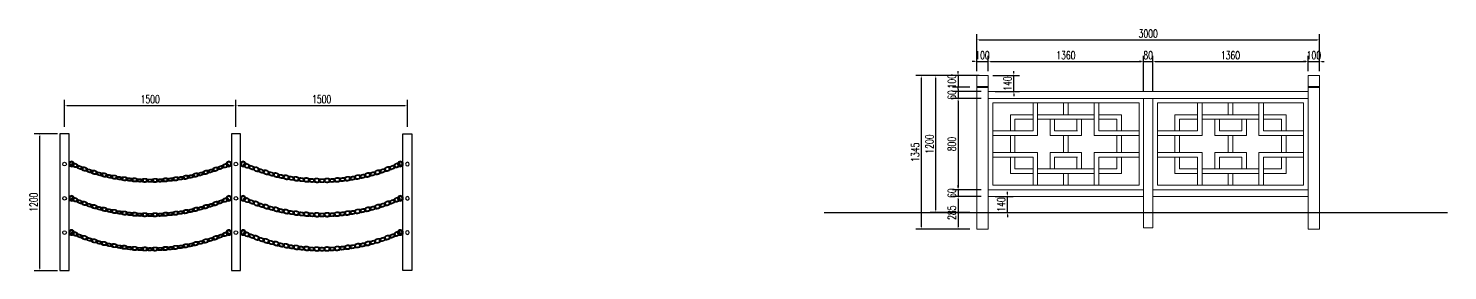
# Model space of a CAD drawing. Header units: millimetres. Extents: x -1905078 to 890385, y 1304549 to 3975677.
# Drawn here: x -1199243 to -1186825, y 1511749 to 1513873 of the extents above; entities that cross this region are included whole.
import ezdxf

# ---------------------------------------------------------------- set-up
doc = ezdxf.new("R2010")
doc.units = ezdxf.units.MM
doc.header["$LTSCALE"] = 1000
doc.layers.get('0').update_dxf_attribs({"linetype": 'CONTINUOUS'})
doc.layers.get('DEFPOINTS').update_dxf_attribs({"linetype": 'CONTINUOUS'})
for name, color, linetype in [('PUB_DIM', 3, 'CONTINUOUS'), ('W-MOUNTING固定方式', 5, 'CONTINUOUS'), ('W-PLASTIC_RAILINGS塑木栏杆', 6, 'CONTINUOUS'), ('W-STEEL_KEEL钢龙骨', 5, 'CONTINUOUS'), ('景-通用-文字', 7, 'CONTINUOUS')]:
    doc.layers.add(name, color=color, linetype=linetype)
doc.styles.add('STANDARD_T3', font='simplex.shx', dxfattribs={"width": 0.7, "bigfont": 'gbcbig.shx'})
doc.dimstyles.new('W&&20', dxfattribs={"dimtxt": 70, "dimasz": 20, "dimexe": 50, "dimexo": 60, "dimgap": 20, "dimtad": 1, "dimdec": 0, "dimzin": 0, "dimdsep": 46, "dimtxsty": 'STANDARD_T3', "dimcen": 0.09, "dimclrd": 1, "dimclre": 1, "dimclrt": 7, "dimazin": 2, "dimtfac": 1, "dimtdec": 0, "dimtix": 1, "dimtmove": 2, "dimatfit": 3, "dimfxl": 100, "dimtolj": 1, "dimtzin": 0, "dimarcsym": 0})

# ---------------------------------------------------------------- blocks, each defined once
blk = doc.blocks.new('*U352')
at = {"layer": 'W-PLASTIC_RAILINGS塑木栏杆'}
blk.add_circle((0, 0), 16, dxfattribs=at)
blk = doc.blocks.new('*U354')
at = {"layer": 'W-STEEL_KEEL钢龙骨', "color": 0, "linetype": 'ByBlock', "lineweight": -2, "transparency": 16777216}
for p in [(0, 0), (0, -300), (0, -600)]:
    blk.add_blockref('*U352', p, dxfattribs=at)
blk = doc.blocks.new('*U356')
at = {"layer": 'W-PLASTIC_RAILINGS塑木栏杆'}
blk.add_circle((0, 0), 16, dxfattribs=at)
blk = doc.blocks.new('*U355')
at = {"layer": 'W-STEEL_KEEL钢龙骨', "color": 0, "linetype": 'ByBlock', "lineweight": -2, "transparency": 16777216}
for p in [(0, 0), (0, -300), (0, -600)]:
    blk.add_blockref('*U356', p, dxfattribs=at)
blk = doc.blocks.new('*U97')
at = {"layer": 'W-PLASTIC_RAILINGS塑木栏杆'}
for centre, ratio in [((42, 4), 0.5), ((88, 3), 0.36)]:
    blk.add_ellipse(centre, major_axis=(-25, -0.9), ratio=ratio, dxfattribs=at)
for points, knots in [([(12, 2), (12, 2), (12, 1), (12, -1), (13, -1), (13, -3), (14, -3), (15, -5), (15, -5), (17, -7), (18, -8), (20, -9), (22, -10), (24, -11), (26, -12), (29, -13), (31, -13), (36, -14), (40, -14), (46, -14), (49, -13), (55, -12), (57, -12), (61, -10), (63, -9), (66, -7), (67, -6), (69, -4), (69, -3), (71, -1), (71, -1), (72, 1), (72, 2), (72, 4), (72, 5), (72, 7), (71, 8), (71, 9), (70, 10), (69, 12), (69, 12), (68, 14), (67, 14), (65, 16), (63, 17), (60, 18), (58, 19), (54, 20), (52, 20), (48, 21), (46, 21), (41, 21), (38, 21), (32, 20), (29, 19), (25, 18), (23, 17), (19, 15), (18, 14), (16, 12), (15, 11), (14, 9), (13, 8), (13, 7), (12, 6), (12, 4), (12, 3), (12, 2)], [0, 0, 0, 0, 0.102829, 0.102829, 0.205657, 0.205657, 0.308486, 0.308486, 0.411315, 0.411315, 0.609645, 0.609645, 0.807975, 0.807975, 1.006305, 1.006305, 1.204635, 1.204635, 1.603471, 1.603471, 1.932767, 1.932767, 2.204502, 2.204502, 2.476238, 2.476238, 2.650671, 2.650671, 2.825104, 2.825104, 2.948002, 2.948002, 3.070899, 3.070899, 3.193796, 3.193796, 3.316694, 3.316694, 3.439591, 3.439591, 3.562488, 3.562488, 3.685386, 3.685386, 3.917644, 3.917644, 4.149902, 4.149902, 4.38216, 4.38216, 4.614418, 4.614418, 4.96706, 4.96706, 5.255604, 5.255604, 5.544148, 5.544148, 5.732803, 5.732803, 5.921458, 5.921458, 6.048535, 6.048535, 6.175611, 6.175611, 6.283185, 6.283185, 6.283185, 6.283185]), ([(58, 2), (58, 1), (59, 1), (59, 0), (59, -1), (60, -2), (60, -2), (61, -3), (61, -4), (62, -5), (62, -5), (63, -6), (64, -6), (66, -7), (67, -8), (70, -9), (71, -9), (73, -10), (75, -10), (79, -11), (82, -11), (87, -11), (90, -11), (96, -10), (99, -10), (103, -9), (105, -8), (108, -7), (110, -7), (112, -6), (113, -5), (114, -4), (115, -3), (116, -2), (117, -2), (117, 0), (118, 0), (118, 2), (118, 2), (118, 3), (118, 4), (118, 5), (118, 6), (118, 7), (118, 8), (117, 9), (117, 9), (116, 10), (116, 10), (115, 11), (114, 11), (113, 12), (112, 13), (111, 14), (110, 14), (108, 15), (107, 15), (104, 16), (102, 16), (97, 17), (95, 17), (90, 17), (87, 17), (82, 17), (80, 16), (76, 16), (73, 15), (70, 14), (69, 14), (66, 12), (65, 12), (63, 11), (62, 10), (61, 9), (61, 8), (60, 7), (59, 7), (59, 5), (59, 5), (58, 3), (58, 3), (58, 2)], [0, 0, 0, 0, 0.081477, 0.081477, 0.162955, 0.162955, 0.244432, 0.244432, 0.32591, 0.32591, 0.407387, 0.407387, 0.574175, 0.574175, 0.740963, 0.740963, 0.907751, 0.907751, 1.074539, 1.074539, 1.4055, 1.4055, 1.736462, 1.736462, 2.067424, 2.067424, 2.284919, 2.284919, 2.502414, 2.502414, 2.649817, 2.649817, 2.797221, 2.797221, 2.897817, 2.897817, 2.998414, 2.998414, 3.079674, 3.079674, 3.160935, 3.160935, 3.242195, 3.242195, 3.323456, 3.323456, 3.404716, 3.404716, 3.485976, 3.485976, 3.567237, 3.567237, 3.711329, 3.711329, 3.855422, 3.855422, 3.999514, 3.999514, 4.275085, 4.275085, 4.550656, 4.550656, 4.826228, 4.826228, 5.098712, 5.098712, 5.371196, 5.371196, 5.563616, 5.563616, 5.756035, 5.756035, 5.885762, 5.885762, 6.015489, 6.015489, 6.105887, 6.105887, 6.196285, 6.196285, 6.283185, 6.283185, 6.283185, 6.283185])]:
    blk.add_open_spline(points, degree=3, knots=knots, dxfattribs=at)
blk = doc.blocks.new('*U99')
at = {"layer": 'W-PLASTIC_RAILINGS塑木栏杆', "color": 0, "linetype": 'ByBlock', "lineweight": -2, "rotation": 0.7100762285607656}
blk.add_blockref('*U97', (-12, -3), dxfattribs=at)
blk = doc.blocks.new('*U100')
at = {"layer": '景-通用-文字', "color": 0, "linetype": 'ByBlock', "lineweight": -2, "transparency": 16777216}
for p, rotation in [((-1371, 5), 336.131947261284), ((-141, -51), 18.6168923164887), ((-1288, -29), 339.1665861937985), ((-1203, -59), 342.201225126313), ((-1117, -84), 345.2358640588275), ((-1029, -104), 348.2705029913419), ((-941, -120), 351.3051419238564), ((-851, -132), 354.3397808563712), ((-762, -138), 357.3744197888861), ((-672, -140), 0.4090587214010987), ((-582, -137), 3.443697653915448), ((-492, -129), 6.478336586430031), ((-403, -117), 9.512975518944668), ((-315, -99), 12.54761445145926), ((-227, -77), 15.58225338397398)]:
    blk.add_blockref('*U99', p, dxfattribs=dict(at, rotation=rotation))
blk = doc.blocks.new('LT')
at = {"layer": 'W-PLASTIC_RAILINGS塑木栏杆'}
blk.add_ellipse((-28, -10), major_axis=(-23.6, -8.3), ratio=0.5, dxfattribs=at)
blk.add_open_spline([(-57, -20), (-56, -21), (-56, -21), (-55, -23), (-55, -23), (-54, -24), (-53, -25), (-52, -26), (-51, -26), (-49, -27), (-48, -28), (-45, -29), (-44, -29), (-41, -29), (-39, -29), (-36, -29), (-34, -29), (-29, -28), (-25, -27), (-19, -25), (-16, -24), (-11, -21), (-10, -20), (-6, -17), (-5, -15), (-2, -13), (-2, -12), (-1, -9), (0, -8), (0, -6), (1, -5), (1, -3), (1, -2), (0, -1), (0, 0), (-1, 2), (-1, 3), (-2, 4), (-3, 5), (-5, 6), (-5, 6), (-7, 7), (-8, 8), (-10, 9), (-12, 9), (-16, 9), (-17, 9), (-21, 9), (-23, 9), (-27, 8), (-30, 8), (-35, 6), (-38, 5), (-43, 3), (-45, 1), (-49, -2), (-51, -3), (-53, -6), (-54, -7), (-56, -9), (-56, -11), (-57, -13), (-57, -14), (-57, -16), (-57, -17), (-57, -18), (-57, -19), (-57, -20)], degree=3, knots=[0, 0, 0, 0, 0.102829, 0.102829, 0.205657, 0.205657, 0.308486, 0.308486, 0.411315, 0.411315, 0.609645, 0.609645, 0.807975, 0.807975, 1.006305, 1.006305, 1.204635, 1.204635, 1.603471, 1.603471, 1.932767, 1.932767, 2.204502, 2.204502, 2.476238, 2.476238, 2.650671, 2.650671, 2.825104, 2.825104, 2.948002, 2.948002, 3.070899, 3.070899, 3.193796, 3.193796, 3.316694, 3.316694, 3.439591, 3.439591, 3.562488, 3.562488, 3.685386, 3.685386, 3.917644, 3.917644, 4.149902, 4.149902, 4.38216, 4.38216, 4.614418, 4.614418, 4.96706, 4.96706, 5.255604, 5.255604, 5.544148, 5.544148, 5.732803, 5.732803, 5.921458, 5.921458, 6.048535, 6.048535, 6.175611, 6.175611, 6.283185, 6.283185, 6.283185, 6.283185], dxfattribs=at)
at = {"layer": '景-通用-文字'}
blk.add_blockref('*U100', (0, 0), dxfattribs=at)
blk = doc.blocks.new('*U358')
at = {"layer": 'W-PLASTIC_RAILINGS塑木栏杆'}
blk.add_circle((0, 0), 16, dxfattribs=at)
blk = doc.blocks.new('*U357')
at = {"layer": 'W-STEEL_KEEL钢龙骨', "color": 0, "linetype": 'ByBlock', "lineweight": -2, "transparency": 16777216}
for p in [(0, 0), (0, -300), (0, -600)]:
    blk.add_blockref('*U358', p, dxfattribs=at)
blk = doc.blocks.new('*D362')
at = {"layer": 'DEFPOINTS', "color": 0, "transparency": 16777216}
for p in [(-1197427, 1513197), (-1198927, 1512949), (-1197427, 1512949)]:
    blk.add_point(p, dxfattribs=at)
at = {"layer": 'W-PLASTIC_RAILINGS塑木栏杆', "color": 1, "lineweight": -2, "transparency": 16777216}
for p, q in [((-1198927, 1513009), (-1198927, 1513247)), ((-1198907, 1513197), (-1197447, 1513197)), ((-1197427, 1513009), (-1197427, 1513247))]:
    blk.add_line(p, q, dxfattribs=at)
at = {"layer": 'W-PLASTIC_RAILINGS塑木栏杆', "color": 1, "transparency": 16777216}
for points in [[(-1198907, 1513200), (-1198907, 1513194), (-1198927, 1513197)], [(-1197447, 1513200), (-1197447, 1513194), (-1197427, 1513197)]]:
    blk.add_solid(points, dxfattribs=at)
at = {"layer": 'W-PLASTIC_RAILINGS塑木栏杆', "color": 7, "transparency": 16777216, "insert": (-1198177, 1513252), "char_height": 70, "attachment_point": 5, "style": 'STANDARD_T3'}
blk.add_mtext('\\A1;1500', dxfattribs=at)
blk = doc.blocks.new('*D363')
at = {"layer": 'DEFPOINTS', "color": 0, "transparency": 16777216}
for p in [(-1195927, 1513197), (-1197427, 1512949), (-1195927, 1512949)]:
    blk.add_point(p, dxfattribs=at)
at = {"layer": 'W-PLASTIC_RAILINGS塑木栏杆', "color": 1, "lineweight": -2, "transparency": 16777216}
for p, q in [((-1197427, 1513009), (-1197427, 1513247)), ((-1197407, 1513197), (-1195947, 1513197)), ((-1195927, 1513009), (-1195927, 1513247))]:
    blk.add_line(p, q, dxfattribs=at)
at = {"layer": 'W-PLASTIC_RAILINGS塑木栏杆', "color": 1, "transparency": 16777216}
for points in [[(-1197407, 1513200), (-1197407, 1513194), (-1197427, 1513197)], [(-1195947, 1513200), (-1195947, 1513194), (-1195927, 1513197)]]:
    blk.add_solid(points, dxfattribs=at)
at = {"layer": 'W-PLASTIC_RAILINGS塑木栏杆', "color": 7, "transparency": 16777216, "insert": (-1196677, 1513252), "char_height": 70, "attachment_point": 5, "style": 'STANDARD_T3'}
blk.add_mtext('\\A1;1500', dxfattribs=at)
blk = doc.blocks.new('*D364')
at = {"layer": 'DEFPOINTS', "color": 0, "transparency": 16777216}
for p in [(-1199142, 1512949), (-1198927, 1512949), (-1198927, 1511749)]:
    blk.add_point(p, dxfattribs=at)
at = {"layer": 'W-PLASTIC_RAILINGS塑木栏杆', "color": 1, "lineweight": -2, "transparency": 16777216}
for p, q in [((-1198987, 1512949), (-1199192, 1512949)), ((-1199142, 1511769), (-1199142, 1512929)), ((-1198987, 1511749), (-1199192, 1511749))]:
    blk.add_line(p, q, dxfattribs=at)
at = {"layer": 'W-PLASTIC_RAILINGS塑木栏杆', "color": 1, "transparency": 16777216}
for points in [[(-1199145, 1512929), (-1199139, 1512929), (-1199142, 1512949)], [(-1199145, 1511769), (-1199139, 1511769), (-1199142, 1511749)]]:
    blk.add_solid(points, dxfattribs=at)
at = {"layer": 'W-PLASTIC_RAILINGS塑木栏杆', "color": 7, "transparency": 16777216, "insert": (-1199197, 1512349), "char_height": 70, "attachment_point": 5, "rotation": 90, "style": 'STANDARD_T3'}
blk.add_mtext('\\A1;1200', dxfattribs=at)
blk = doc.blocks.new('*D564')
at = {"color": 1, "lineweight": -2, "ltscale": 100, "transparency": 16777216}
for p, q in [((-1190945, 1513519), (-1190945, 1513822)), ((-1190925, 1513772), (-1187965, 1513772)), ((-1187945, 1513499), (-1187945, 1513822))]:
    blk.add_line(p, q, dxfattribs=at)
at = {"color": 1, "ltscale": 100, "transparency": 16777216}
for points in [[(-1190925, 1513776), (-1190925, 1513769), (-1190945, 1513772)], [(-1187965, 1513776), (-1187965, 1513769), (-1187945, 1513772)]]:
    blk.add_solid(points, dxfattribs=at)
at = {"layer": 'DEFPOINTS', "color": 0, "ltscale": 100, "transparency": 16777216}
for p in [(-1187945, 1513772), (-1190945, 1513459), (-1187945, 1513439)]:
    blk.add_point(p, dxfattribs=at)
at = {"color": 7, "lineweight": 0, "ltscale": 100, "transparency": 16777216, "insert": (-1189445, 1513827), "char_height": 70, "attachment_point": 5, "style": 'STANDARD_T3'}
blk.add_mtext('\\A1;3000', dxfattribs=at)
blk = doc.blocks.new('*D565')
at = {"color": 1, "lineweight": -2, "ltscale": 100, "transparency": 16777216}
for p, q in [((-1190845, 1513499), (-1190845, 1513632)), ((-1190825, 1513582), (-1189505, 1513582)), ((-1189485, 1513359), (-1189485, 1513632))]:
    blk.add_line(p, q, dxfattribs=at)
at = {"color": 1, "ltscale": 100, "transparency": 16777216}
for points in [[(-1190825, 1513585), (-1190825, 1513578), (-1190845, 1513582)], [(-1189505, 1513585), (-1189505, 1513578), (-1189485, 1513582)]]:
    blk.add_solid(points, dxfattribs=at)
at = {"layer": 'DEFPOINTS', "color": 0, "ltscale": 100, "transparency": 16777216}
for p in [(-1189485, 1513582), (-1190845, 1513439), (-1189485, 1513299)]:
    blk.add_point(p, dxfattribs=at)
at = {"color": 7, "lineweight": 0, "ltscale": 100, "transparency": 16777216, "insert": (-1190165, 1513637), "char_height": 70, "attachment_point": 5, "style": 'STANDARD_T3'}
blk.add_mtext('\\A1;1360', dxfattribs=at)
blk = doc.blocks.new('*D566')
at = {"color": 1, "lineweight": -2, "ltscale": 100, "transparency": 16777216}
for p, q in [((-1189405, 1513359), (-1189405, 1513632)), ((-1189385, 1513582), (-1188065, 1513582)), ((-1188045, 1513499), (-1188045, 1513632))]:
    blk.add_line(p, q, dxfattribs=at)
at = {"color": 1, "ltscale": 100, "transparency": 16777216}
for points in [[(-1189385, 1513585), (-1189385, 1513578), (-1189405, 1513582)], [(-1188065, 1513585), (-1188065, 1513578), (-1188045, 1513582)]]:
    blk.add_solid(points, dxfattribs=at)
at = {"layer": 'DEFPOINTS', "color": 0, "ltscale": 100, "transparency": 16777216}
for p in [(-1188045, 1513582), (-1188045, 1513439), (-1189405, 1513299)]:
    blk.add_point(p, dxfattribs=at)
at = {"color": 7, "lineweight": 0, "ltscale": 100, "transparency": 16777216, "insert": (-1188725, 1513637), "char_height": 70, "attachment_point": 5, "style": 'STANDARD_T3'}
blk.add_mtext('\\A1;1360', dxfattribs=at)
blk = doc.blocks.new('*D567')
at = {"color": 1, "lineweight": -2, "ltscale": 100, "transparency": 16777216}
for p, q in [((-1190985, 1513459), (-1191158, 1513459)), ((-1191108, 1513479), (-1191108, 1513499)), ((-1191108, 1513459), (-1191108, 1513359)), ((-1191005, 1513359), (-1191158, 1513359)), ((-1191108, 1513339), (-1191108, 1513319))]:
    blk.add_line(p, q, dxfattribs=at)
at = {"color": 1, "ltscale": 100, "transparency": 16777216}
for points in [[(-1191112, 1513479), (-1191105, 1513479), (-1191108, 1513459)], [(-1191112, 1513339), (-1191105, 1513339), (-1191108, 1513359)]]:
    blk.add_solid(points, dxfattribs=at)
at = {"layer": 'DEFPOINTS', "color": 0, "ltscale": 100, "transparency": 16777216}
for p in [(-1190925, 1513459), (-1191108, 1513359), (-1190945, 1513359)]:
    blk.add_point(p, dxfattribs=at)
at = {"color": 7, "lineweight": 0, "ltscale": 100, "transparency": 16777216, "insert": (-1191163, 1513409), "char_height": 70, "attachment_point": 5, "rotation": 90, "style": 'STANDARD_T3'}
blk.add_mtext('\\A1;100', dxfattribs=at)
blk = doc.blocks.new('*D575')
at = {"color": 1, "lineweight": -2, "ltscale": 100, "transparency": 16777216}
for p, q in [((-1190905, 1513319), (-1191158, 1513319)), ((-1191108, 1513339), (-1191108, 1513359)), ((-1191108, 1513319), (-1191108, 1513259)), ((-1190905, 1513259), (-1191158, 1513259)), ((-1191108, 1513239), (-1191108, 1513219))]:
    blk.add_line(p, q, dxfattribs=at)
at = {"color": 1, "ltscale": 100, "transparency": 16777216}
for points in [[(-1191112, 1513339), (-1191105, 1513339), (-1191108, 1513319)], [(-1191112, 1513239), (-1191105, 1513239), (-1191108, 1513259)]]:
    blk.add_solid(points, dxfattribs=at)
at = {"layer": 'DEFPOINTS', "color": 0, "ltscale": 100, "transparency": 16777216}
for p in [(-1190845, 1513319), (-1191108, 1513259), (-1190845, 1513259)]:
    blk.add_point(p, dxfattribs=at)
at = {"color": 7, "lineweight": 0, "ltscale": 100, "transparency": 16777216, "insert": (-1191163, 1513289), "char_height": 70, "attachment_point": 5, "rotation": 90, "style": 'STANDARD_T3'}
blk.add_mtext('\\A1;60', dxfattribs=at)
blk = doc.blocks.new('*D576')
at = {"color": 1, "lineweight": -2, "ltscale": 100, "transparency": 16777216}
for p, q in [((-1190905, 1513259), (-1191158, 1513259)), ((-1191108, 1513239), (-1191108, 1512479)), ((-1190905, 1512459), (-1191158, 1512459))]:
    blk.add_line(p, q, dxfattribs=at)
at = {"color": 1, "ltscale": 100, "transparency": 16777216}
for points in [[(-1191112, 1513239), (-1191105, 1513239), (-1191108, 1513259)], [(-1191112, 1512479), (-1191105, 1512479), (-1191108, 1512459)]]:
    blk.add_solid(points, dxfattribs=at)
at = {"layer": 'DEFPOINTS', "color": 0, "ltscale": 100, "transparency": 16777216}
for p in [(-1190845, 1513259), (-1191108, 1512459), (-1190845, 1512459)]:
    blk.add_point(p, dxfattribs=at)
at = {"color": 7, "lineweight": 0, "ltscale": 100, "transparency": 16777216, "insert": (-1191163, 1512859), "char_height": 70, "attachment_point": 5, "rotation": 90, "style": 'STANDARD_T3'}
blk.add_mtext('\\A1;800', dxfattribs=at)
blk = doc.blocks.new('*D577')
at = {"color": 1, "lineweight": -2, "ltscale": 100, "transparency": 16777216}
for p, q in [((-1190905, 1512459), (-1191158, 1512459)), ((-1191108, 1512479), (-1191108, 1512499)), ((-1191108, 1512459), (-1191108, 1512399)), ((-1190905, 1512399), (-1191158, 1512399)), ((-1191108, 1512379), (-1191108, 1512359))]:
    blk.add_line(p, q, dxfattribs=at)
at = {"color": 1, "ltscale": 100, "transparency": 16777216}
for points in [[(-1191112, 1512479), (-1191105, 1512479), (-1191108, 1512459)], [(-1191112, 1512379), (-1191105, 1512379), (-1191108, 1512399)]]:
    blk.add_solid(points, dxfattribs=at)
at = {"layer": 'DEFPOINTS', "color": 0, "ltscale": 100, "transparency": 16777216}
for p in [(-1190845, 1512459), (-1191108, 1512399), (-1190845, 1512399)]:
    blk.add_point(p, dxfattribs=at)
at = {"color": 7, "lineweight": 0, "ltscale": 100, "transparency": 16777216, "insert": (-1191163, 1512429), "char_height": 70, "attachment_point": 5, "rotation": 90, "style": 'STANDARD_T3'}
blk.add_mtext('\\A1;60', dxfattribs=at)
blk = doc.blocks.new('*D568')
at = {"color": 1, "lineweight": -2, "ltscale": 100, "transparency": 16777216}
for p, q in [((-1190965, 1513582), (-1190985, 1513582)), ((-1190945, 1513499), (-1190945, 1513632)), ((-1190945, 1513582), (-1190845, 1513582)), ((-1190845, 1513499), (-1190845, 1513632)), ((-1190825, 1513582), (-1190805, 1513582))]:
    blk.add_line(p, q, dxfattribs=at)
at = {"color": 1, "ltscale": 100, "transparency": 16777216}
for points in [[(-1190965, 1513585), (-1190965, 1513578), (-1190945, 1513582)], [(-1190825, 1513585), (-1190825, 1513578), (-1190845, 1513582)]]:
    blk.add_solid(points, dxfattribs=at)
at = {"layer": 'DEFPOINTS', "color": 0, "ltscale": 100, "transparency": 16777216}
for p in [(-1190845, 1513582), (-1190945, 1513439), (-1190845, 1513439)]:
    blk.add_point(p, dxfattribs=at)
at = {"color": 7, "lineweight": 0, "ltscale": 100, "transparency": 16777216, "insert": (-1190895, 1513637), "char_height": 70, "attachment_point": 5, "style": 'STANDARD_T3'}
blk.add_mtext('\\A1;100', dxfattribs=at)
blk = doc.blocks.new('*D578')
at = {"color": 1, "lineweight": -2, "ltscale": 100, "transparency": 16777216}
for p, q in [((-1189505, 1513582), (-1189525, 1513582)), ((-1189485, 1513319), (-1189485, 1513632)), ((-1189485, 1513582), (-1189405, 1513582)), ((-1189405, 1513319), (-1189405, 1513632)), ((-1189385, 1513582), (-1189365, 1513582))]:
    blk.add_line(p, q, dxfattribs=at)
at = {"color": 1, "ltscale": 100, "transparency": 16777216}
for points in [[(-1189505, 1513585), (-1189505, 1513578), (-1189485, 1513582)], [(-1189385, 1513585), (-1189385, 1513578), (-1189405, 1513582)]]:
    blk.add_solid(points, dxfattribs=at)
at = {"layer": 'DEFPOINTS', "color": 0, "ltscale": 100, "transparency": 16777216}
for p in [(-1189405, 1513582), (-1189485, 1513259), (-1189405, 1513259)]:
    blk.add_point(p, dxfattribs=at)
at = {"color": 7, "lineweight": 0, "ltscale": 100, "transparency": 16777216, "insert": (-1189445, 1513637), "char_height": 70, "attachment_point": 5, "style": 'STANDARD_T3'}
blk.add_mtext('\\A1;80', dxfattribs=at)
blk = doc.blocks.new('*D569')
at = {"color": 1, "lineweight": -2, "ltscale": 100, "transparency": 16777216}
for p, q in [((-1188065, 1513582), (-1188085, 1513582)), ((-1188045, 1513499), (-1188045, 1513632)), ((-1188045, 1513582), (-1187945, 1513582)), ((-1187945, 1513499), (-1187945, 1513632)), ((-1187925, 1513582), (-1187905, 1513582))]:
    blk.add_line(p, q, dxfattribs=at)
at = {"color": 1, "ltscale": 100, "transparency": 16777216}
for points in [[(-1188065, 1513585), (-1188065, 1513578), (-1188045, 1513582)], [(-1187925, 1513585), (-1187925, 1513578), (-1187945, 1513582)]]:
    blk.add_solid(points, dxfattribs=at)
at = {"layer": 'DEFPOINTS', "color": 0, "ltscale": 100, "transparency": 16777216}
for p in [(-1187945, 1513582), (-1188045, 1513439), (-1187945, 1513439)]:
    blk.add_point(p, dxfattribs=at)
at = {"color": 7, "lineweight": 0, "ltscale": 100, "transparency": 16777216, "insert": (-1187995, 1513637), "char_height": 70, "attachment_point": 5, "style": 'STANDARD_T3'}
blk.add_mtext('\\A1;100', dxfattribs=at)
blk = doc.blocks.new('*D570')
at = {"layer": 'DEFPOINTS', "color": 0, "ltscale": 100, "transparency": 16777216}
for p in [(-1191303, 1513459), (-1190945, 1513459), (-1190945, 1512259)]:
    blk.add_point(p, dxfattribs=at)
at = {"layer": 'PUB_DIM', "color": 1, "lineweight": -2, "ltscale": 100, "transparency": 16777216}
for p, q in [((-1191005, 1513459), (-1191353, 1513459)), ((-1191303, 1512279), (-1191303, 1513439)), ((-1191005, 1512259), (-1191353, 1512259))]:
    blk.add_line(p, q, dxfattribs=at)
at = {"layer": 'PUB_DIM', "color": 1, "ltscale": 100, "transparency": 16777216}
for points in [[(-1191306, 1513439), (-1191300, 1513439), (-1191303, 1513459)], [(-1191306, 1512279), (-1191300, 1512279), (-1191303, 1512259)]]:
    blk.add_solid(points, dxfattribs=at)
at = {"layer": 'PUB_DIM', "color": 7, "lineweight": 0, "ltscale": 100, "transparency": 16777216, "insert": (-1191358, 1512859), "char_height": 70, "attachment_point": 5, "rotation": 90, "style": 'STANDARD_T3'}
blk.add_mtext('\\A1;1200', dxfattribs=at)
blk = doc.blocks.new('*D571')
at = {"layer": 'DEFPOINTS', "color": 0, "ltscale": 100, "transparency": 16777216}
for p in [(-1191429, 1513459), (-1190865, 1513459), (-1190945, 1512114)]:
    blk.add_point(p, dxfattribs=at)
at = {"layer": 'PUB_DIM', "color": 1, "lineweight": -2, "ltscale": 100, "transparency": 16777216}
for p, q in [((-1190925, 1513459), (-1191479, 1513459)), ((-1191429, 1512134), (-1191429, 1513439)), ((-1191005, 1512114), (-1191479, 1512114))]:
    blk.add_line(p, q, dxfattribs=at)
at = {"layer": 'PUB_DIM', "color": 1, "ltscale": 100, "transparency": 16777216}
for points in [[(-1191432, 1513439), (-1191426, 1513439), (-1191429, 1513459)], [(-1191432, 1512134), (-1191426, 1512134), (-1191429, 1512114)]]:
    blk.add_solid(points, dxfattribs=at)
at = {"layer": 'PUB_DIM', "color": 7, "lineweight": 0, "ltscale": 100, "transparency": 16777216, "insert": (-1191484, 1512787), "char_height": 70, "attachment_point": 5, "rotation": 90, "style": 'STANDARD_T3'}
blk.add_mtext('\\A1;1345', dxfattribs=at)
blk = doc.blocks.new('*D572')
at = {"layer": 'DEFPOINTS', "color": 0, "ltscale": 100, "transparency": 16777216}
for p in [(-1190845, 1512399), (-1191108, 1512114), (-1190945, 1512114)]:
    blk.add_point(p, dxfattribs=at)
at = {"layer": 'PUB_DIM', "color": 1, "lineweight": -2, "ltscale": 100, "transparency": 16777216}
for p, q in [((-1190905, 1512399), (-1191158, 1512399)), ((-1191108, 1512379), (-1191108, 1512134)), ((-1191005, 1512114), (-1191158, 1512114))]:
    blk.add_line(p, q, dxfattribs=at)
at = {"layer": 'PUB_DIM', "color": 1, "ltscale": 100, "transparency": 16777216}
for points in [[(-1191112, 1512379), (-1191105, 1512379), (-1191108, 1512399)], [(-1191112, 1512134), (-1191105, 1512134), (-1191108, 1512114)]]:
    blk.add_solid(points, dxfattribs=at)
at = {"layer": 'PUB_DIM', "color": 7, "lineweight": 0, "ltscale": 100, "transparency": 16777216, "insert": (-1191163, 1512257), "char_height": 70, "attachment_point": 5, "rotation": 90, "style": 'STANDARD_T3'}
blk.add_mtext('\\A1;285', dxfattribs=at)
blk = doc.blocks.new('*D573')
at = {"color": 1, "lineweight": -2, "ltscale": 100, "transparency": 16777216}
for p, q in [((-1190805, 1513459), (-1190570, 1513459)), ((-1190620, 1513479), (-1190620, 1513499)), ((-1190620, 1513319), (-1190620, 1513459)), ((-1190785, 1513319), (-1190570, 1513319)), ((-1190620, 1513299), (-1190620, 1513279))]:
    blk.add_line(p, q, dxfattribs=at)
at = {"color": 1, "ltscale": 100, "transparency": 16777216}
for points in [[(-1190623, 1513479), (-1190617, 1513479), (-1190620, 1513459)], [(-1190623, 1513299), (-1190617, 1513299), (-1190620, 1513319)]]:
    blk.add_solid(points, dxfattribs=at)
at = {"layer": 'DEFPOINTS', "color": 0, "ltscale": 100, "transparency": 16777216}
for p in [(-1190865, 1513459), (-1190620, 1513459), (-1190845, 1513319)]:
    blk.add_point(p, dxfattribs=at)
at = {"color": 7, "lineweight": 0, "ltscale": 100, "transparency": 16777216, "insert": (-1190675, 1513389), "char_height": 70, "attachment_point": 5, "rotation": 90, "style": 'STANDARD_T3'}
blk.add_mtext('\\A1;140', dxfattribs=at)
blk = doc.blocks.new('*D574')
at = {"layer": 'DEFPOINTS', "color": 0, "ltscale": 100, "transparency": 16777216}
for p in [(-1190845, 1512399), (-1190676, 1512399), (-1190845, 1512259)]:
    blk.add_point(p, dxfattribs=at)
at = {"layer": 'PUB_DIM', "color": 1, "lineweight": -2, "ltscale": 100, "transparency": 16777216}
for p, q in [((-1190676, 1512419), (-1190676, 1512439)), ((-1190785, 1512399), (-1190626, 1512399)), ((-1190676, 1512259), (-1190676, 1512399)), ((-1190785, 1512259), (-1190626, 1512259)), ((-1190676, 1512239), (-1190676, 1512219))]:
    blk.add_line(p, q, dxfattribs=at)
at = {"layer": 'PUB_DIM', "color": 1, "ltscale": 100, "transparency": 16777216}
for points in [[(-1190680, 1512419), (-1190673, 1512419), (-1190676, 1512399)], [(-1190680, 1512239), (-1190673, 1512239), (-1190676, 1512259)]]:
    blk.add_solid(points, dxfattribs=at)
at = {"layer": 'PUB_DIM', "color": 7, "lineweight": 0, "ltscale": 100, "transparency": 16777216, "insert": (-1190731, 1512329), "char_height": 70, "attachment_point": 5, "rotation": 90, "style": 'STANDARD_T3'}
blk.add_mtext('\\A1;140', dxfattribs=at)

msp = doc.modelspace()

# ---------------------------------------------------------------- linework, layer by layer
at = {"layer": 'W-MOUNTING固定方式'}
for p, q in [((-1198884.2, 1512697.6), (-1198886.9, 1512697.6)), ((-1198886.9, 1512697.6), (-1198886.9, 1512670.4)), ((-1198884.2, 1512670.4), (-1198886.9, 1512670.4)), ((-1198879.5, 1512690.5), (-1198879.5, 1512677.5)), ((-1197474.3, 1512690.5), (-1197474.3, 1512677.5)), ((-1197469.6, 1512697.6), (-1197466.9, 1512697.6)), ((-1197469.6, 1512670.4), (-1197466.9, 1512670.4)), ((-1197466.9, 1512697.6), (-1197466.9, 1512670.4)), ((-1197384.2, 1512697.6), (-1197386.9, 1512697.6)), ((-1197386.9, 1512697.6), (-1197386.9, 1512670.4)), ((-1197384.2, 1512670.4), (-1197386.9, 1512670.4)), ((-1197379.5, 1512690.5), (-1197379.5, 1512677.5)), ((-1195974.3, 1512690.5), (-1195974.3, 1512677.5)), ((-1195969.6, 1512697.6), (-1195966.9, 1512697.6)), ((-1195969.6, 1512670.4), (-1195966.9, 1512670.4)), ((-1195966.9, 1512697.6), (-1195966.9, 1512670.4)), ((-1198884.2, 1512396.8), (-1198886.9, 1512396.8)), ((-1198886.9, 1512396.8), (-1198886.9, 1512369.6)), ((-1198884.2, 1512369.6), (-1198886.9, 1512369.6)), ((-1198879.5, 1512389.7), (-1198879.5, 1512376.8)), ((-1197474.3, 1512389.7), (-1197474.3, 1512376.8)), ((-1197469.6, 1512396.8), (-1197466.9, 1512396.8)), ((-1197469.6, 1512369.6), (-1197466.9, 1512369.6)), ((-1197466.9, 1512396.8), (-1197466.9, 1512369.6)), ((-1197384.2, 1512396.8), (-1197386.9, 1512396.8)), ((-1197386.9, 1512396.8), (-1197386.9, 1512369.6)), ((-1197384.2, 1512369.6), (-1197386.9, 1512369.6)), ((-1197379.5, 1512389.7), (-1197379.5, 1512376.8)), ((-1195974.3, 1512389.7), (-1195974.3, 1512376.8)), ((-1195969.6, 1512396.8), (-1195966.9, 1512396.8)), ((-1195969.6, 1512369.6), (-1195966.9, 1512369.6)), ((-1195966.9, 1512396.8), (-1195966.9, 1512369.6)), ((-1198884.2, 1512096.8), (-1198886.9, 1512096.8)), ((-1198886.9, 1512096.8), (-1198886.9, 1512069.6)), ((-1198884.2, 1512069.6), (-1198886.9, 1512069.6)), ((-1198879.5, 1512089.7), (-1198879.5, 1512076.8)), ((-1197474.3, 1512089.7), (-1197474.3, 1512076.8)), ((-1197469.6, 1512096.8), (-1197466.9, 1512096.8)), ((-1197469.6, 1512069.6), (-1197466.9, 1512069.6)), ((-1197466.9, 1512096.8), (-1197466.9, 1512069.6)), ((-1197384.2, 1512096.8), (-1197386.9, 1512096.8)), ((-1197386.9, 1512096.8), (-1197386.9, 1512069.6)), ((-1197384.2, 1512069.6), (-1197386.9, 1512069.6)), ((-1197379.5, 1512089.7), (-1197379.5, 1512076.8)), ((-1195974.3, 1512089.7), (-1195974.3, 1512076.8)), ((-1195969.6, 1512096.8), (-1195966.9, 1512096.8)), ((-1195969.6, 1512069.6), (-1195966.9, 1512069.6)), ((-1195966.9, 1512096.8), (-1195966.9, 1512069.6))]:
    msp.add_line(p, q, dxfattribs=at)
for centre, radius, start, end in [((-1198864.5, 1512684), 24, 214.57241, 145.42759), ((-1198864.5, 1512684), 16.4, 203.29209, 156.70791), ((-1198864.5, 1512684), 16.4, 219.54596, 140.45404), ((-1197489.3, 1512684), 24, 34.57241, 325.42759), ((-1197489.3, 1512684), 16.4, 23.29209, 336.70791), ((-1197489.3, 1512684), 16.4, 39.54596, 320.45404), ((-1197364.5, 1512684), 24, 214.57241, 145.42759), ((-1197364.5, 1512684), 16.4, 203.29209, 156.70791), ((-1197364.5, 1512684), 16.4, 219.54596, 140.45404), ((-1195989.3, 1512684), 24, 34.57241, 325.42759), ((-1195989.3, 1512684), 16.4, 23.29209, 336.70791), ((-1195989.3, 1512684), 16.4, 39.54596, 320.45404), ((-1198864.5, 1512383.2), 24, 214.57241, 145.42759), ((-1197489.3, 1512383.2), 24, 34.57241, 325.42759), ((-1197364.5, 1512383.2), 24, 214.57241, 145.42759), ((-1195989.3, 1512383.2), 24, 34.57241, 325.42759), ((-1198864.5, 1512383.2), 16.4, 203.29209, 156.70791), ((-1198864.5, 1512383.2), 16.4, 219.54596, 140.45404), ((-1197489.3, 1512383.2), 16.4, 23.29209, 336.70791), ((-1197489.3, 1512383.2), 16.4, 39.54596, 320.45404), ((-1197364.5, 1512383.2), 16.4, 203.29209, 156.70791), ((-1197364.5, 1512383.2), 16.4, 219.54596, 140.45404), ((-1195989.3, 1512383.2), 16.4, 23.29209, 336.70791), ((-1195989.3, 1512383.2), 16.4, 39.54596, 320.45404), ((-1198864.5, 1512083.2), 24, 214.57241, 145.42759), ((-1198864.5, 1512083.2), 16.4, 203.29209, 156.70791), ((-1198864.5, 1512083.2), 16.4, 219.54596, 140.45404), ((-1197489.3, 1512083.2), 24, 34.57241, 325.42759), ((-1197489.3, 1512083.2), 16.4, 23.29209, 336.70791), ((-1197489.3, 1512083.2), 16.4, 39.54596, 320.45404), ((-1197364.5, 1512083.2), 24, 214.57241, 145.42759), ((-1197364.5, 1512083.2), 16.4, 203.29209, 156.70791), ((-1197364.5, 1512083.2), 16.4, 219.54596, 140.45404), ((-1195989.3, 1512083.2), 24, 34.57241, 325.42759), ((-1195989.3, 1512083.2), 16.4, 23.29209, 336.70791), ((-1195989.3, 1512083.2), 16.4, 39.54596, 320.45404)]:
    msp.add_arc(centre, radius, start, end, dxfattribs=at)
at = {"layer": 'W-PLASTIC_RAILINGS塑木栏杆', "lineweight": 0}
for p, q in [((-1190184.7, 1513219), (-1190184.7, 1513116.5)), ((-1190144.7, 1513219), (-1190144.7, 1513116.5)), ((-1188744.7, 1513219), (-1188744.7, 1513116.5)), ((-1188704.7, 1513219), (-1188704.7, 1513116.5)), ((-1190184.7, 1512934), (-1190184.7, 1512784)), ((-1190144.7, 1512934), (-1190144.7, 1512784)), ((-1188744.7, 1512934), (-1188744.7, 1512784)), ((-1188704.7, 1512934), (-1188704.7, 1512784)), ((-1190184.7, 1512601.5), (-1190184.7, 1512499)), ((-1190144.7, 1512601.5), (-1190144.7, 1512499)), ((-1188744.7, 1512601.5), (-1188744.7, 1512499)), ((-1188704.7, 1512601.5), (-1188704.7, 1512499))]:
    msp.add_line(p, q, dxfattribs=at)
for points in [[(-1190944.7, 1512114), (-1190844.7, 1512114), (-1190844.7, 1513459), (-1190944.7, 1513459)], [(-1188044.7, 1512114), (-1187944.7, 1512114), (-1187944.7, 1513459), (-1188044.7, 1513459)], [(-1190944.7, 1513364), (-1190844.7, 1513364), (-1190844.7, 1513354), (-1190944.7, 1513354)], [(-1190844.7, 1513259), (-1188044.7, 1513259), (-1188044.7, 1513319), (-1190844.7, 1513319)], [(-1188044.7, 1513364), (-1187944.7, 1513364), (-1187944.7, 1513354), (-1188044.7, 1513354)], [(-1190844.7, 1513259), (-1189484.7, 1513259), (-1189484.7, 1512459), (-1190844.7, 1512459)], [(-1190804.7, 1513219), (-1189524.7, 1513219), (-1189524.7, 1512499), (-1190804.7, 1512499)], [(-1190184.7, 1513219), (-1190144.7, 1513219), (-1190144.7, 1513116.5), (-1190184.7, 1513116.5)], [(-1189484.7, 1513259), (-1189404.7, 1513259), (-1189404.7, 1512125), (-1189484.7, 1512125)], [(-1188044.7, 1513259), (-1189404.7, 1513259), (-1189404.7, 1512459), (-1188044.7, 1512459)], [(-1188084.7, 1513219), (-1189364.7, 1513219), (-1189364.7, 1512499), (-1188084.7, 1512499)], [(-1188704.7, 1513219), (-1188744.7, 1513219), (-1188744.7, 1513116.5), (-1188704.7, 1513116.5)], [(-1190844.7, 1512399), (-1189484.7, 1512399), (-1189484.7, 1512459), (-1190844.7, 1512459)], [(-1188044.7, 1512399), (-1189404.7, 1512399), (-1189404.7, 1512459), (-1188044.7, 1512459)]]:
    msp.add_lwpolyline(points, close=True, dxfattribs=at)
for points in [[(-1190804.7, 1512934), (-1190412.2, 1512934), (-1190412.2, 1513219)], [(-1190804.7, 1512974), (-1190452.2, 1512974), (-1190452.2, 1513219)], [(-1189524.7, 1512934), (-1189917.2, 1512934), (-1189917.2, 1513219)], [(-1189524.7, 1512974), (-1189877.2, 1512974), (-1189877.2, 1513219)], [(-1189364.7, 1512934), (-1188972.2, 1512934), (-1188972.2, 1513219)], [(-1189364.7, 1512974), (-1189012.2, 1512974), (-1189012.2, 1513219)], [(-1188084.7, 1512934), (-1188477.2, 1512934), (-1188477.2, 1513219)], [(-1188084.7, 1512974), (-1188437.2, 1512974), (-1188437.2, 1513219)], [(-1190452.2, 1513116.5), (-1190651, 1513116.5), (-1190651, 1512974)], [(-1190452.2, 1513076.5), (-1190611, 1513076.5), (-1190611, 1512974)], [(-1189917.2, 1513116.5), (-1190412.2, 1513116.5)], [(-1189917.2, 1513076.5), (-1190412.2, 1513076.5)], [(-1190029, 1513076.5), (-1190029, 1512934), (-1190064.5, 1512934), (-1190303.5, 1512934), (-1190303.5, 1513076.5)], [(-1190263.5, 1513076.5), (-1190263.5, 1512974), (-1190064.5, 1512974), (-1190069, 1512974), (-1190069, 1513076.5)], [(-1189678.5, 1512974), (-1189678.5, 1513116.5), (-1189877.2, 1513116.5)], [(-1189718.5, 1512974), (-1189718.5, 1513076.5), (-1189877.2, 1513076.5)], [(-1189211, 1512974), (-1189211, 1513116.5), (-1189012.2, 1513116.5)], [(-1189171, 1512974), (-1189171, 1513076.5), (-1189012.2, 1513076.5)], [(-1188972.2, 1513116.5), (-1188477.2, 1513116.5)], [(-1188972.2, 1513076.5), (-1188477.2, 1513076.5)], [(-1188862.5, 1513076.5), (-1188862.5, 1512934), (-1188743.7, 1512934), (-1188585, 1512934), (-1188585, 1513076.5)], [(-1188626, 1513076.5), (-1188626, 1512974), (-1188743.7, 1512974), (-1188821.5, 1512974), (-1188821.5, 1513076.5)], [(-1188437.2, 1513116.5), (-1188238.5, 1513116.5), (-1188238.5, 1512974)], [(-1188437.2, 1513076.5), (-1188278.5, 1513076.5), (-1188278.5, 1512974)], [(-1190651, 1512934), (-1190651, 1512784)], [(-1190611, 1512934), (-1190611, 1512784)], [(-1189718.5, 1512784), (-1189718.5, 1512934)], [(-1189678.5, 1512784), (-1189678.5, 1512934)], [(-1189211, 1512784), (-1189211, 1512934)], [(-1189171, 1512784), (-1189171, 1512934)], [(-1188278.5, 1512934), (-1188278.5, 1512784)], [(-1188238.5, 1512934), (-1188238.5, 1512784)], [(-1190412.2, 1512499), (-1190412.2, 1512784), (-1190804.7, 1512784)], [(-1190029, 1512641.5), (-1190029, 1512784), (-1190064.5, 1512784), (-1190303.5, 1512784), (-1190303.5, 1512641.5)], [(-1189917.2, 1512499), (-1189917.2, 1512784), (-1189524.7, 1512784)], [(-1188972.2, 1512499), (-1188972.2, 1512784), (-1189364.7, 1512784)], [(-1188861.5, 1512641.5), (-1188861.5, 1512784), (-1188743.7, 1512784), (-1188586, 1512784), (-1188586, 1512641.5)], [(-1188477.2, 1512499), (-1188477.2, 1512784), (-1188084.7, 1512784)], [(-1190452.2, 1512499), (-1190452.2, 1512744), (-1190804.7, 1512744)], [(-1190651, 1512744), (-1190651, 1512601.5), (-1190452.2, 1512601.5)], [(-1190611, 1512744), (-1190611, 1512641.5), (-1190452.2, 1512641.5)], [(-1190263.5, 1512641.5), (-1190263.5, 1512744), (-1190064.5, 1512744), (-1190069, 1512744), (-1190069, 1512641.5)], [(-1189877.2, 1512499), (-1189877.2, 1512744), (-1189524.7, 1512744)], [(-1189877.2, 1512601.5), (-1189678.5, 1512601.5), (-1189678.5, 1512744)], [(-1189877.2, 1512641.5), (-1189718.5, 1512641.5), (-1189718.5, 1512744)], [(-1189012.2, 1512499), (-1189012.2, 1512744), (-1189364.7, 1512744)], [(-1189012.2, 1512601.5), (-1189211, 1512601.5), (-1189211, 1512744)], [(-1189012.2, 1512641.5), (-1189171, 1512641.5), (-1189171, 1512744)], [(-1188626, 1512641.5), (-1188626, 1512744), (-1188743.7, 1512744), (-1188821.5, 1512744), (-1188821.5, 1512641.5)], [(-1188437.2, 1512499), (-1188437.2, 1512744), (-1188084.7, 1512744)], [(-1188238.5, 1512744), (-1188238.5, 1512601.5), (-1188437.2, 1512601.5)], [(-1188278.5, 1512744), (-1188278.5, 1512641.5), (-1188437.2, 1512641.5)], [(-1190412.2, 1512641.5), (-1189917.2, 1512641.5)], [(-1190412.2, 1512601.5), (-1189917.2, 1512601.5)], [(-1188477.2, 1512641.5), (-1188972.2, 1512641.5)], [(-1188477.2, 1512601.5), (-1188972.2, 1512601.5)]]:
    msp.add_lwpolyline(points, dxfattribs=at)
at = {"layer": 'W-PLASTIC_RAILINGS塑木栏杆'}
for points in [[(-1198966.9, 1511749.3), (-1198886.9, 1511749.3), (-1198886.9, 1512949.3), (-1198966.9, 1512949.3)], [(-1197466.9, 1511749.3), (-1197386.9, 1511749.3), (-1197386.9, 1512949.3), (-1197466.9, 1512949.3)], [(-1195886.9, 1511749.3), (-1195966.9, 1511749.3), (-1195966.9, 1512949.3), (-1195886.9, 1512949.3)]]:
    msp.add_lwpolyline(points, close=True, dxfattribs=at)
at = {"layer": '景-通用-文字'}
for p, q in [((-1197489.3, 1512684), (-1197489.3, 1512684)), ((-1197489.3, 1512684), (-1197489.3, 1512684)), ((-1197364.5, 1512684), (-1197364.5, 1512684)), ((-1197364.5, 1512684), (-1197364.5, 1512684)), ((-1192279.3, 1512259), (-1186824.9, 1512259))]:
    msp.add_line(p, q, dxfattribs=at)

# ---------------------------------------------------------------- block references
at = {"layer": 'W-STEEL_KEEL钢龙骨'}
for name, p in [('*U354', (-1198926.9, 1512683.2)), ('*U355', (-1197426.9, 1512683.2))]:
    msp.add_blockref(name, p, dxfattribs=at)
at = {"layer": 'W-STEEL_KEEL钢龙骨', "xscale": -1}
msp.add_blockref('*U357', (-1195926.9, 1512683.2), dxfattribs=at)
at = {"layer": '景-通用-文字'}
for p in [(-1197493.1, 1512678.6), (-1197493.1, 1512377.8), (-1197493.1, 1512077.8)]:
    msp.add_blockref('LT', p, dxfattribs=at)
at = {"layer": '景-通用-文字', "xscale": -1}
for p in [(-1197360.7, 1512678.6), (-1197360.7, 1512377.8), (-1197360.7, 1512077.8)]:
    msp.add_blockref('LT', p, dxfattribs=at)

# ---------------------------------------------------------------- dimensions: what is measured, and where the dimension line sits
at = {"lineweight": 0, "ltscale": 100}
for base, p1, p2, picture, middle in [((-1187944.7, 1513772.3), (-1190944.7, 1513459), (-1187944.7, 1513439), '*D564', (-1189444.7, 1513827.3)), ((-1190844.7, 1513581.8), (-1190944.7, 1513439), (-1190844.7, 1513439), '*D568', (-1190894.7, 1513636.8)), ((-1189484.7, 1513581.8), (-1190844.7, 1513439), (-1189484.7, 1513299), '*D565', (-1190164.7, 1513636.8)), ((-1189404.7, 1513581.8), (-1189484.7, 1513259), (-1189404.7, 1513259), '*D578', (-1189444.7, 1513636.8)), ((-1188044.7, 1513581.8), (-1189404.7, 1513299), (-1188044.7, 1513439), '*D566', (-1188724.7, 1513636.8)), ((-1187944.7, 1513581.8), (-1188044.7, 1513439), (-1187944.7, 1513439), '*D569', (-1187994.7, 1513636.8))]:
    dim = msp.add_linear_dim(base=base, p1=p1, p2=p2, dimstyle='W&&20', dxfattribs=at)
    dim.commit()
    dim.dimension.update_dxf_attribs({"geometry": picture, "text_midpoint": middle})
for base, p1, p2, picture, middle in [((-1191108.4, 1513359), (-1190924.7, 1513459), (-1190944.7, 1513359), '*D567', (-1191163.4, 1513409)), ((-1190620, 1513459), (-1190844.7, 1513319), (-1190864.7, 1513459), '*D573', (-1190675, 1513389)), ((-1191108.4, 1513259), (-1190844.7, 1513319), (-1190844.7, 1513259), '*D575', (-1191163.4, 1513289)), ((-1191108.4, 1512459), (-1190844.7, 1513259), (-1190844.7, 1512459), '*D576', (-1191163.4, 1512859)), ((-1191108.4, 1512399), (-1190844.7, 1512459), (-1190844.7, 1512399), '*D577', (-1191163.4, 1512429))]:
    dim = msp.add_linear_dim(base=base, p1=p1, p2=p2, angle=90, dimstyle='W&&20', dxfattribs=at)
    dim.commit()
    dim.dimension.update_dxf_attribs({"geometry": picture, "text_midpoint": middle})
at = {"layer": 'PUB_DIM', "lineweight": 0, "ltscale": 100}
for base, p1, p2, picture, middle in [((-1191428.9, 1513459), (-1190944.7, 1512114), (-1190864.7, 1513459), '*D571', (-1191483.9, 1512786.5)), ((-1191303.1, 1513459), (-1190944.7, 1512259), (-1190944.7, 1513459), '*D570', (-1191358.1, 1512859)), ((-1190676.4, 1512399), (-1190844.7, 1512259), (-1190844.7, 1512399), '*D574', (-1190731.4, 1512329)), ((-1191108.4, 1512114), (-1190844.7, 1512399), (-1190944.7, 1512114), '*D572', (-1191163.4, 1512256.5))]:
    dim = msp.add_linear_dim(base=base, p1=p1, p2=p2, angle=90, dimstyle='W&&20', dxfattribs=at)
    dim.commit()
    dim.dimension.update_dxf_attribs({"geometry": picture, "text_midpoint": middle})
at = {"layer": 'W-PLASTIC_RAILINGS塑木栏杆'}
for base, p1, p2, picture, middle in [((-1197426.9, 1513196.8), (-1198926.9, 1512949.3), (-1197426.9, 1512949.3), '*D362', (-1198176.9, 1513251.8)), ((-1195926.9, 1513196.8), (-1197426.9, 1512949.3), (-1195926.9, 1512949.3), '*D363', (-1196676.9, 1513251.8))]:
    dim = msp.add_linear_dim(base=base, p1=p1, p2=p2, dimstyle='W&&20', dxfattribs=at)
    dim.commit()
    dim.dimension.update_dxf_attribs({"geometry": picture, "text_midpoint": middle})
dim = msp.add_linear_dim(base=(-1199142.1, 1512949.3), p1=(-1198926.9, 1511749.3), p2=(-1198926.9, 1512949.3), angle=90, dimstyle='W&&20', dxfattribs=at)
dim.commit()
dim.dimension.update_dxf_attribs({"geometry": '*D364', "text_midpoint": (-1199197.1, 1512349.3)})

doc.saveas('drawing.dxf')
